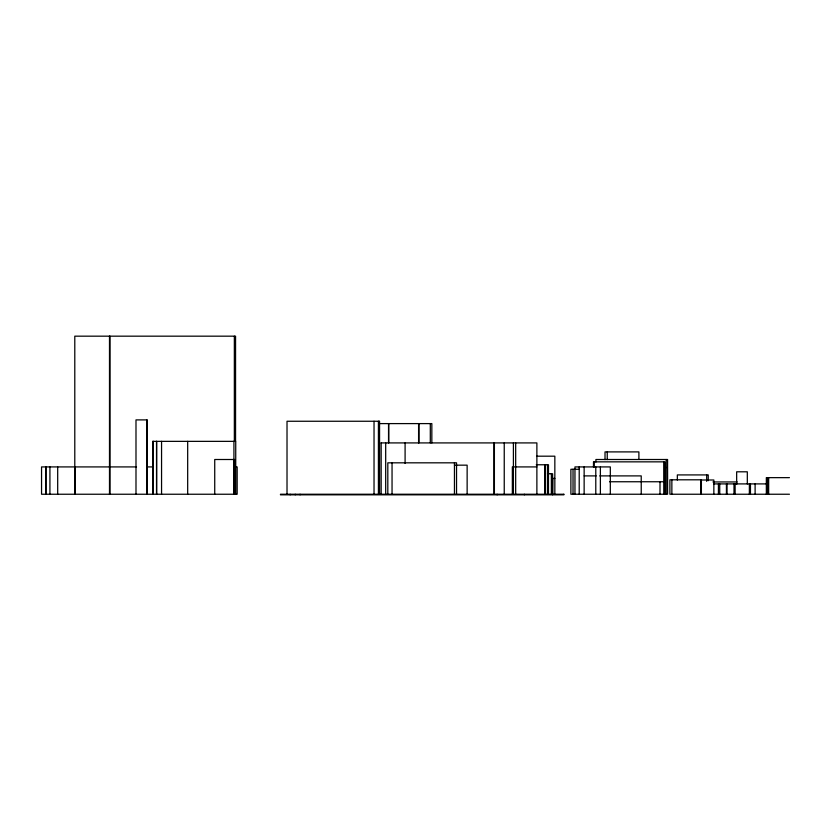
<?xml version="1.0" encoding="UTF-8"?>
<svg xmlns="http://www.w3.org/2000/svg" width="831" height="831" viewBox="0 0 831 831"><rect width="100%" height="100%" fill="white"/><g stroke="black" fill="none" stroke-linecap="round" stroke-linejoin="round"><path stroke-width="1.25" d="M552.605 494.237L552.605 473.753L547.484 473.753M379.507 423.602L431.84 423.602L431.84 442.954M381.055 442.913L536.878 442.913L536.878 494.237M536.857 456.188L554.838 456.188L554.838 494.237M536.255 464.768L548.481 464.768L548.481 494.237M454.453 465.163L467.136 465.163L467.136 494.237M136.523 466.918L41.55 466.918L41.55 494.237L237.167 494.237L237.167 466.918L235.557 466.918M146.817 466.918L153.257 466.918M536.878 466.918L512.343 466.918L512.343 494.237M664.956 467.51L666.213 467.51M579.207 469.266L570.887 469.266L570.887 494.237L667.615 494.237L667.573 459.501L595.91 459.501L595.91 462.078M584.141 475.893L596.201 475.893M599.785 475.893L641.231 475.893L641.231 494.237M789.45 477.648L766.338 477.648L766.338 494.237M552.283 478.438L554.838 478.438M700.824 479.996L713.85 479.996L713.85 494.237M609.518 481.751L663.782 481.751M712.925 481.949L737.242 481.949M713.725 483.902L767.314 483.902M789.45 494.237L669.9 494.237L669.9 479.799L701.395 479.799L701.395 494.237M768.665 477.648L768.665 494.237M767.782 477.648L767.782 494.237M767.314 477.648L767.314 494.237M755.109 483.902L755.109 494.237M750.455 483.902L750.455 494.237M749.385 483.902L749.354 494.237M747.318 483.943L747.318 471.8L736.661 471.8L736.661 484.4M735.123 483.902L735.134 494.237M734.002 483.902L733.991 494.237M727.011 483.902L727 494.237M726.429 483.902L726.429 494.237M719.729 483.902L719.729 494.237M718.42 483.902L718.42 494.237M708.241 480.702L708.241 474.917L677.338 474.917L677.338 480.069M706.682 474.917L706.682 481.357M700.824 479.799L700.824 494.237M671.864 479.799L671.864 494.237M666.213 459.501L666.213 494.237M664.956 494.237L664.956 461.849L593.49 461.849L593.49 467.032M663.72 461.849L663.782 494.237M660.001 481.751L660.001 494.237M638.894 459.387L638.894 451.898L605.02 451.898L605.02 459.595M610.318 494.237L610.318 466.918L574.959 466.918L574.959 494.237M607.243 451.898L607.243 459.595M600.387 466.918L600.387 494.237M595.785 466.918L595.785 494.237M594.186 461.849L594.186 467.032M584.141 466.918L584.141 494.237M579.207 466.918L579.207 494.237M573.026 469.266L573.026 494.237M552.719 478.438L552.605 494.829M551.358 473.753L551.358 494.237M547.452 464.768L547.452 494.237M545.126 464.768L545.126 494.237M544.741 464.768L544.741 494.237M524.319 494.237L524.319 494.829M515.677 442.913L515.677 494.237M513.402 442.913L513.402 494.237M504.24 442.913L504.24 494.237M497.135 494.237L497.135 494.829M494.393 442.913L494.393 494.237M493.936 442.913L493.936 494.237M456.541 494.237L456.541 462.825L387.817 462.825L387.817 494.237M454.453 462.825L454.453 494.237M430.302 423.602L430.302 442.861M418.949 423.602L418.949 442.861M418.595 423.602L418.595 442.861M405.092 442.913L405.092 463.449M392.045 462.825L392.045 494.237M388.711 423.602L388.711 442.861M388.544 423.602L388.544 442.861M385.688 442.913L385.688 494.237M381.159 442.913L381.159 494.237M379.559 494.237L379.559 421.255L287.017 421.255L287.017 494.237M379.165 421.255L379.165 494.237M378.417 421.255L378.417 494.237M374.033 421.255L374.033 494.237M300.064 494.237L300.064 494.829M295.234 494.237L295.234 494.829M290.154 494.237L290.154 494.829M235.734 494.237L235.734 441.354L152.717 441.354L152.717 494.237M235.557 441.116L235.557 336.171L74.79 336.171L74.79 494.237M234.633 494.237L234.633 459.501L214.73 459.501L214.73 494.237M234.342 336.171L234.342 441.116M234.145 459.501L234.145 494.237M233.927 441.354L233.927 494.237M187.681 441.354L187.681 494.237M161.557 441.354L161.557 494.237M156.633 441.354L156.633 494.237M156.529 441.354L156.529 494.237M153.174 441.354L153.174 494.237L153.07 441.354M147.212 494.237L147.212 419.894L135.993 419.894L135.993 494.237M146.838 419.894L146.838 494.237M109.983 336.171L109.983 494.237M109.495 336.171L109.495 494.237M75.164 466.918L75.164 494.237M57.692 466.918L57.692 494.237M49.922 466.918L49.922 494.237M46.058 466.918L46.058 494.237M45.643 466.918L45.643 494.237M563.854 494.237L280.473 494.237L280.473 494.829L563.854 494.829L563.854 494.237"/></g></svg>
